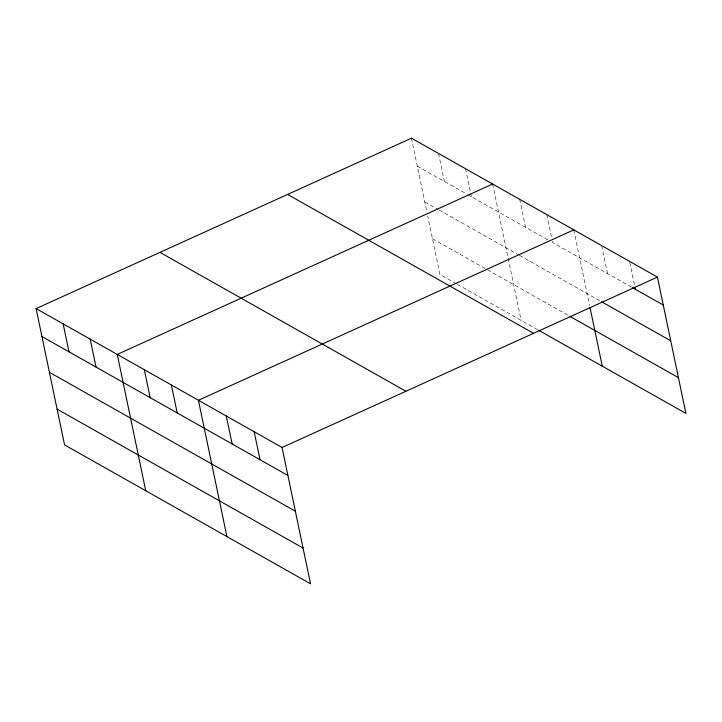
<?xml version="1.0" encoding="UTF-8"?>
<svg xmlns="http://www.w3.org/2000/svg" width="722" height="722" viewBox="0 0 722 722"><rect width="100%" height="100%" fill="white"/><g stroke="black" fill="none" stroke-linecap="round" stroke-linejoin="round"><path stroke-width="0.54" stroke-dasharray="3.61 2.71" d="M417.307 166.15L466.592 193.974M467.558 194.525L547.754 239.812M631.542 287.13L552.583 242.538L551.906 239.316M424.78 201.907L438.308 209.542M439.274 210.093L518.504 254.839M519.47 255.38L600.569 301.182M432.478 238.747L486.583 269.306M487.558 269.857L567.754 315.144M456.376 283.791L439.951 274.513L427.722 215.995M457.342 284.333L537.538 329.62M629.774 262.42L634.485 285M601.67 245.606L607.509 273.557M573.8 229.867L589.603 305.496M546.744 214.587L551.689 238.242M519.687 199.308L525.526 227.259M492.639 184.029L521.113 320.351M465.582 168.749L470.518 192.404M470.744 193.478L471.421 196.7M438.525 153.47L444.364 181.43M411.468 138.191L426.819 211.663"/><path stroke-width="1.08" d="M36.1 308.592L282.049 447.487L310.532 583.809L64.574 444.905L36.1 308.592L411.468 138.191L657.426 277.095L685.9 413.408L538.504 330.171M492.639 184.029L117.262 354.43L145.745 490.743M573.8 229.867L198.424 400.268L226.907 536.581M282.049 447.487L657.426 277.095M632.499 287.672L663.265 305.045M601.525 301.724L670.729 340.802M569.685 316.236L678.427 377.651M287.6 194.426L533.549 333.32M159.968 252.357L405.926 391.261M41.939 336.542L287.888 475.446M49.412 372.308L295.361 511.203M57.11 409.148L303.06 548.043M634.936 287.148L635.387 289.305M590.054 307.671L602.274 366.18M254.18 431.747L260.019 459.697M226.302 416.007L232.141 443.958M171.376 384.988L177.215 412.939M144.319 369.709L150.158 397.66M90.205 339.15L96.053 367.101M63.157 323.871L68.996 351.822"/></g></svg>
